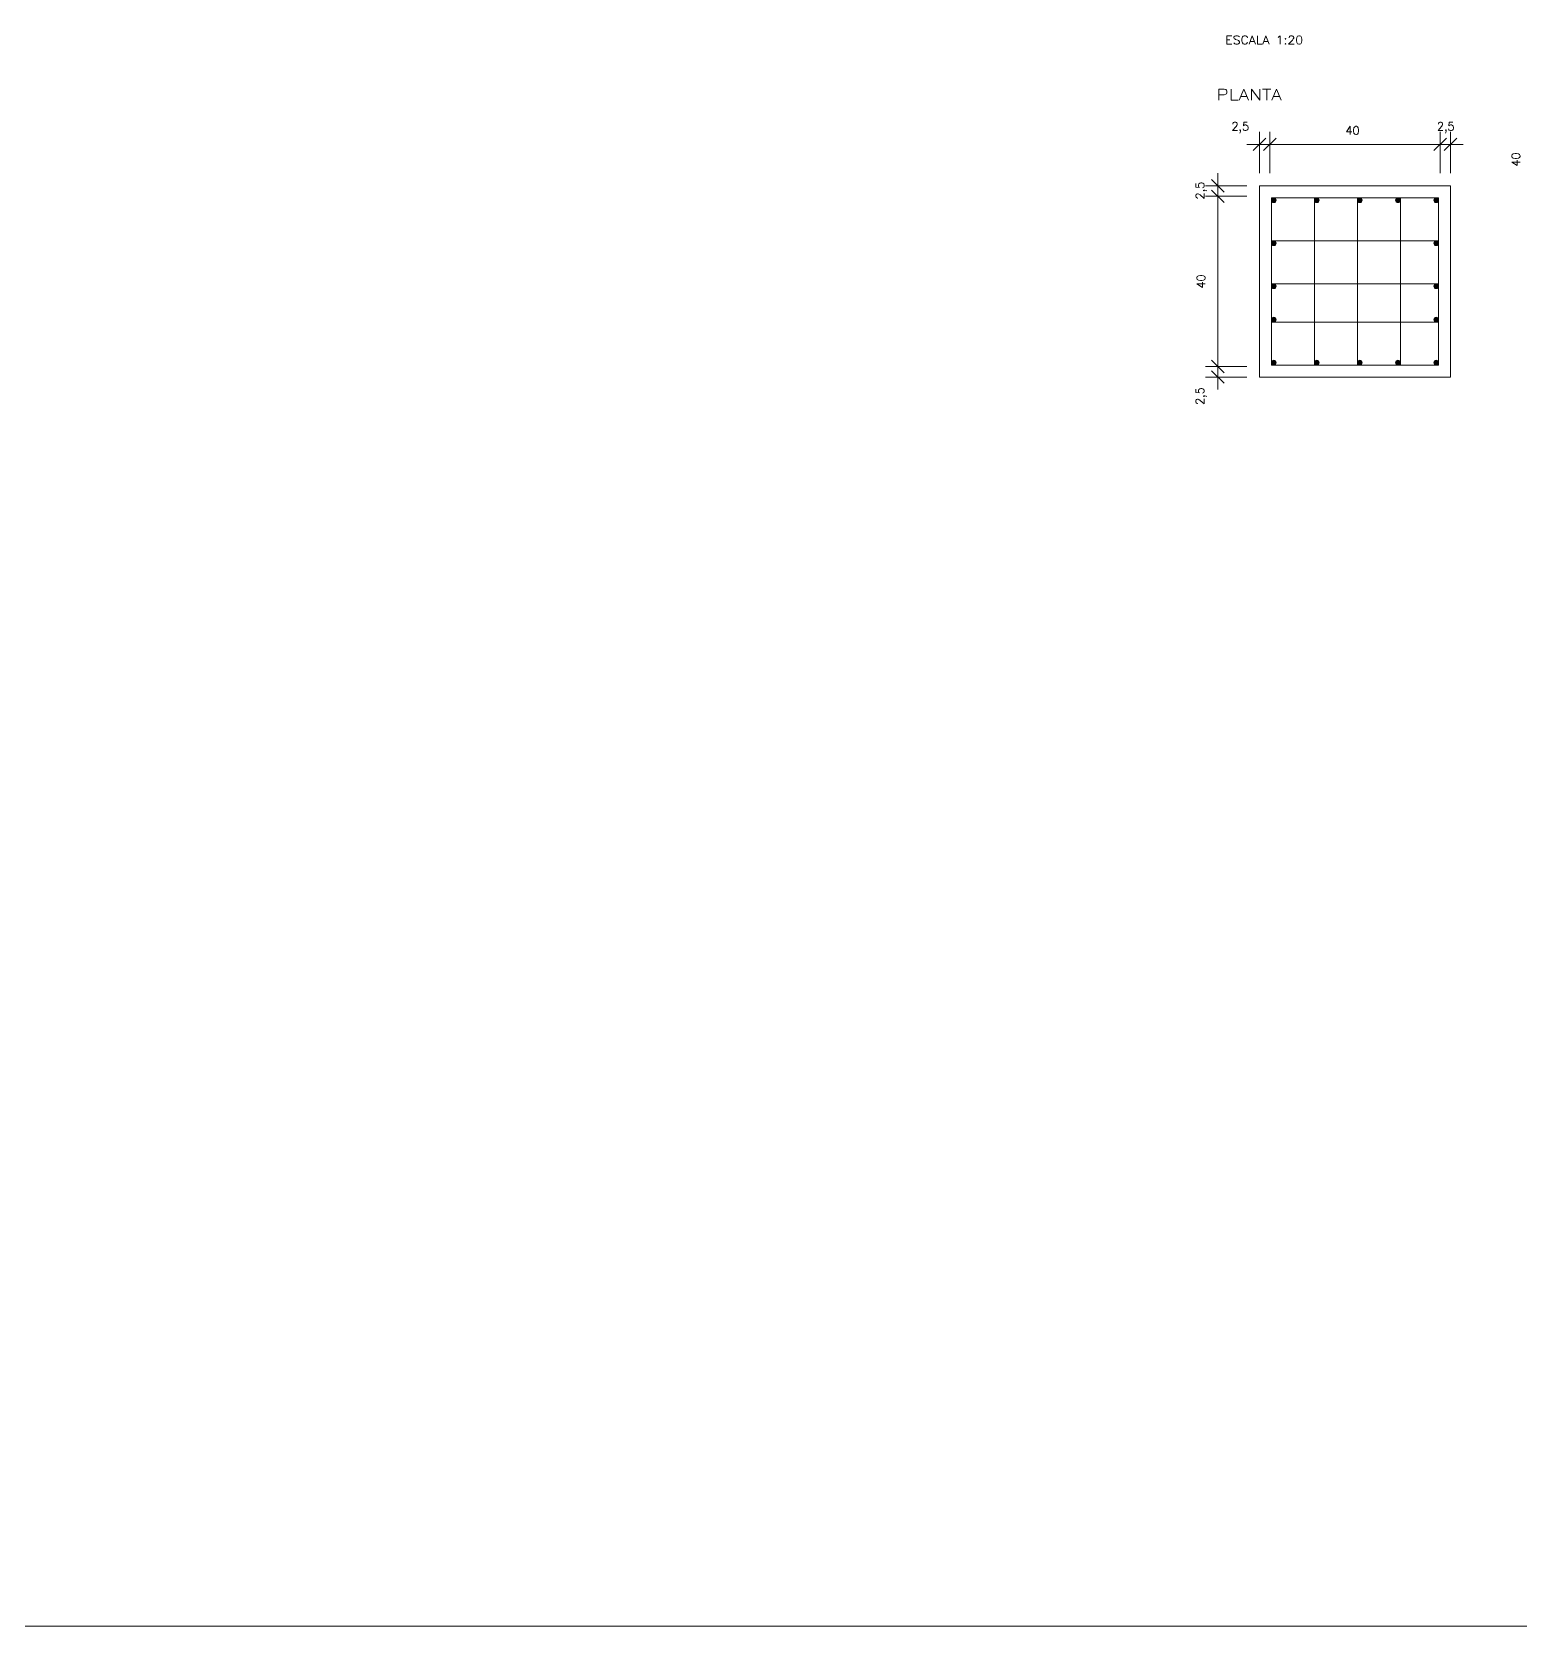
# Model space of a CAD drawing. Header units: metres. Extents: x 0 to 84, y 0 to 59.4.
# Drawn here: x 16.57 to 23.69, y 0 to 7.63 of the extents above; entities that cross this region are included whole.
import ezdxf
from ezdxf.enums import TextEntityAlignment as Align

# ---------------------------------------------------------------- set-up
doc = ezdxf.new("R2010")
doc.units = ezdxf.units.M
doc.layers.get('0').update_dxf_attribs({"lineweight": 0})
for name, color, linetype, lineweight in [('COTA', 1, 'Continuous', 0), ('FERRO', 172, 'Continuous', 0), ('FINAHATCH', 2, 'Continuous', 0), ('MEDIAFINA', 3, 'Continuous', 0), ('QUAD_BORDA', 1, 'Continuous', 20), ('QUAD_LIMITES', 2, 'Continuous', 0), ('TEXTOFINO', 7, 'Continuous', 0), ('TEXTOMEDIO', 4, 'Continuous', 0)]:
    doc.layers.add(name, color=color, linetype=linetype, lineweight=lineweight)
doc.styles.add('CYPETXT', font='', dxfattribs={"height": 0.2})
doc.styles.get('CYPETXT').set_extended_font_data('romans')

msp = doc.modelspace()

# ---------------------------------------------------------------- hatches: boundary and pattern name
at = {"layer": 'FERRO'}
for points in [[(22.52553, 6.82009), (22.52549, 6.82109), (22.52536, 6.82208), (22.52515, 6.82305), (22.52485, 6.824), (22.52446, 6.82492), (22.524, 6.82581), (22.52347, 6.82665), (22.52286, 6.82744), (22.52219, 6.82818), (22.52145, 6.82885), (22.52066, 6.82946), (22.51982, 6.82999), (22.51894, 6.83045), (22.51802, 6.83083), (22.51706, 6.83113), (22.51609, 6.83135), (22.5151, 6.83148), (22.51411, 6.83152), (22.51311, 6.83148), (22.51212, 6.83135), (22.51115, 6.83113), (22.5102, 6.83083), (22.50928, 6.83045), (22.50839, 6.82999), (22.50755, 6.82946), (22.50676, 6.82885), (22.50603, 6.82818), (22.50535, 6.82744), (22.50474, 6.82665), (22.50421, 6.82581), (22.50375, 6.82492), (22.50337, 6.824), (22.50307, 6.82305), (22.50285, 6.82208), (22.50272, 6.82109), (22.50268, 6.82009), (22.50272, 6.8191), (22.50285, 6.81811), (22.50307, 6.81714), (22.50337, 6.81619), (22.50375, 6.81526), (22.50421, 6.81438), (22.50474, 6.81354), (22.50535, 6.81275), (22.50603, 6.81201), (22.50676, 6.81134), (22.50755, 6.81073), (22.50839, 6.8102), (22.50928, 6.80974), (22.5102, 6.80935), (22.51115, 6.80905), (22.51212, 6.80884), (22.51311, 6.80871), (22.51411, 6.80867), (22.5151, 6.80871), (22.51609, 6.80884), (22.51706, 6.80905), (22.51802, 6.80935), (22.51894, 6.80974), (22.51982, 6.8102), (22.52066, 6.81073), (22.52145, 6.81134), (22.52219, 6.81201), (22.52286, 6.81275), (22.52347, 6.81354), (22.524, 6.81438), (22.52446, 6.81526), (22.52485, 6.81619), (22.52515, 6.81714), (22.52536, 6.81811), (22.52549, 6.8191)], [(22.73125, 6.82009), (22.73121, 6.82109), (22.73108, 6.82208), (22.73086, 6.82305), (22.73056, 6.824), (22.73018, 6.82492), (22.72972, 6.82581), (22.72918, 6.82665), (22.72858, 6.82744), (22.7279, 6.82818), (22.72717, 6.82885), (22.72638, 6.82946), (22.72553, 6.82999), (22.72465, 6.83045), (22.72373, 6.83083), (22.72278, 6.83113), (22.72181, 6.83135), (22.72082, 6.83148), (22.71982, 6.83152), (22.71882, 6.83148), (22.71784, 6.83135), (22.71686, 6.83113), (22.71591, 6.83083), (22.71499, 6.83045), (22.71411, 6.82999), (22.71327, 6.82946), (22.71247, 6.82885), (22.71174, 6.82818), (22.71107, 6.82744), (22.71046, 6.82665), (22.70992, 6.82581), (22.70946, 6.82492), (22.70908, 6.824), (22.70878, 6.82305), (22.70857, 6.82208), (22.70844, 6.82109), (22.70839, 6.82009), (22.70844, 6.8191), (22.70857, 6.81811), (22.70878, 6.81714), (22.70908, 6.81619), (22.70946, 6.81526), (22.70992, 6.81438), (22.71046, 6.81354), (22.71107, 6.81275), (22.71174, 6.81201), (22.71247, 6.81134), (22.71327, 6.81073), (22.71411, 6.8102), (22.71499, 6.80974), (22.71591, 6.80935), (22.71686, 6.80905), (22.71784, 6.80884), (22.71882, 6.80871), (22.71982, 6.80867), (22.72082, 6.80871), (22.72181, 6.80884), (22.72278, 6.80905), (22.72373, 6.80935), (22.72465, 6.80974), (22.72553, 6.8102), (22.72638, 6.81073), (22.72717, 6.81134), (22.7279, 6.81201), (22.72858, 6.81275), (22.72918, 6.81354), (22.72972, 6.81438), (22.73018, 6.81526), (22.73056, 6.81619), (22.73086, 6.81714), (22.73108, 6.81811), (22.73121, 6.8191)], [(22.93696, 6.82009), (22.93692, 6.82109), (22.93679, 6.82208), (22.93657, 6.82305), (22.93627, 6.824), (22.93589, 6.82492), (22.93543, 6.82581), (22.9349, 6.82665), (22.93429, 6.82744), (22.93362, 6.82818), (22.93288, 6.82885), (22.93209, 6.82946), (22.93125, 6.82999), (22.93036, 6.83045), (22.92944, 6.83083), (22.92849, 6.83113), (22.92752, 6.83135), (22.92653, 6.83148), (22.92553, 6.83152), (22.92454, 6.83148), (22.92355, 6.83135), (22.92258, 6.83113), (22.92163, 6.83083), (22.9207, 6.83045), (22.91982, 6.82999), (22.91898, 6.82946), (22.91819, 6.82885), (22.91745, 6.82818), (22.91678, 6.82744), (22.91617, 6.82665), (22.91564, 6.82581), (22.91518, 6.82492), (22.9148, 6.824), (22.9145, 6.82305), (22.91428, 6.82208), (22.91415, 6.82109), (22.91411, 6.82009), (22.91415, 6.8191), (22.91428, 6.81811), (22.9145, 6.81714), (22.9148, 6.81619), (22.91518, 6.81526), (22.91564, 6.81438), (22.91617, 6.81354), (22.91678, 6.81275), (22.91745, 6.81201), (22.91819, 6.81134), (22.91898, 6.81073), (22.91982, 6.8102), (22.9207, 6.80974), (22.92163, 6.80935), (22.92258, 6.80905), (22.92355, 6.80884), (22.92454, 6.80871), (22.92553, 6.80867), (22.92653, 6.80871), (22.92752, 6.80884), (22.92849, 6.80905), (22.92944, 6.80935), (22.93036, 6.80974), (22.93125, 6.8102), (22.93209, 6.81073), (22.93288, 6.81134), (22.93362, 6.81201), (22.93429, 6.81275), (22.9349, 6.81354), (22.93543, 6.81438), (22.93589, 6.81526), (22.93627, 6.81619), (22.93657, 6.81714), (22.93679, 6.81811), (22.93692, 6.8191)], [(23.11982, 6.82009), (23.11978, 6.82109), (23.11965, 6.82208), (23.11943, 6.82305), (23.11913, 6.824), (23.11875, 6.82492), (23.11829, 6.82581), (23.11775, 6.82665), (23.11715, 6.82744), (23.11647, 6.82818), (23.11574, 6.82885), (23.11495, 6.82946), (23.11411, 6.82999), (23.11322, 6.83045), (23.1123, 6.83083), (23.11135, 6.83113), (23.11038, 6.83135), (23.10939, 6.83148), (23.10839, 6.83152), (23.1074, 6.83148), (23.10641, 6.83135), (23.10543, 6.83113), (23.10448, 6.83083), (23.10356, 6.83045), (23.10268, 6.82999), (23.10184, 6.82946), (23.10105, 6.82885), (23.10031, 6.82818), (23.09964, 6.82744), (23.09903, 6.82665), (23.09849, 6.82581), (23.09803, 6.82492), (23.09765, 6.824), (23.09735, 6.82305), (23.09714, 6.82208), (23.09701, 6.82109), (23.09696, 6.82009), (23.09701, 6.8191), (23.09714, 6.81811), (23.09735, 6.81714), (23.09765, 6.81619), (23.09803, 6.81526), (23.09849, 6.81438), (23.09903, 6.81354), (23.09964, 6.81275), (23.10031, 6.81201), (23.10105, 6.81134), (23.10184, 6.81073), (23.10268, 6.8102), (23.10356, 6.80974), (23.10448, 6.80935), (23.10543, 6.80905), (23.10641, 6.80884), (23.1074, 6.80871), (23.10839, 6.80867), (23.10939, 6.80871), (23.11038, 6.80884), (23.11135, 6.80905), (23.1123, 6.80935), (23.11322, 6.80974), (23.11411, 6.8102), (23.11495, 6.81073), (23.11574, 6.81134), (23.11647, 6.81201), (23.11715, 6.81275), (23.11775, 6.81354), (23.11829, 6.81438), (23.11875, 6.81526), (23.11913, 6.81619), (23.11943, 6.81714), (23.11965, 6.81811), (23.11978, 6.8191)], [(23.30268, 6.82009), (23.30263, 6.82109), (23.3025, 6.82208), (23.30229, 6.82305), (23.30199, 6.824), (23.30161, 6.82492), (23.30115, 6.82581), (23.30061, 6.82665), (23.3, 6.82744), (23.29933, 6.82818), (23.2986, 6.82885), (23.2978, 6.82946), (23.29696, 6.82999), (23.29608, 6.83045), (23.29516, 6.83083), (23.29421, 6.83113), (23.29323, 6.83135), (23.29225, 6.83148), (23.29125, 6.83152), (23.29025, 6.83148), (23.28926, 6.83135), (23.28829, 6.83113), (23.28734, 6.83083), (23.28642, 6.83045), (23.28553, 6.82999), (23.28469, 6.82946), (23.2839, 6.82885), (23.28317, 6.82818), (23.28249, 6.82744), (23.28189, 6.82665), (23.28135, 6.82581), (23.28089, 6.82492), (23.28051, 6.824), (23.28021, 6.82305), (23.27999, 6.82208), (23.27986, 6.82109), (23.27982, 6.82009), (23.27986, 6.8191), (23.27999, 6.81811), (23.28021, 6.81714), (23.28051, 6.81619), (23.28089, 6.81526), (23.28135, 6.81438), (23.28189, 6.81354), (23.28249, 6.81275), (23.28317, 6.81201), (23.2839, 6.81134), (23.28469, 6.81073), (23.28553, 6.8102), (23.28642, 6.80974), (23.28734, 6.80935), (23.28829, 6.80905), (23.28926, 6.80884), (23.29025, 6.80871), (23.29125, 6.80867), (23.29225, 6.80871), (23.29323, 6.80884), (23.29421, 6.80905), (23.29516, 6.80935), (23.29608, 6.80974), (23.29696, 6.8102), (23.2978, 6.81073), (23.2986, 6.81134), (23.29933, 6.81201), (23.3, 6.81275), (23.30061, 6.81354), (23.30115, 6.81438), (23.30161, 6.81526), (23.30199, 6.81619), (23.30229, 6.81714), (23.3025, 6.81811), (23.30263, 6.8191)], [(22.52553, 6.61438), (22.52549, 6.61538), (22.52536, 6.61636), (22.52515, 6.61734), (22.52485, 6.61829), (22.52446, 6.61921), (22.524, 6.62009), (22.52347, 6.62093), (22.52286, 6.62173), (22.52219, 6.62246), (22.52145, 6.62313), (22.52066, 6.62374), (22.51982, 6.62428), (22.51894, 6.62474), (22.51802, 6.62512), (22.51706, 6.62542), (22.51609, 6.62563), (22.5151, 6.62576), (22.51411, 6.62581), (22.51311, 6.62576), (22.51212, 6.62563), (22.51115, 6.62542), (22.5102, 6.62512), (22.50928, 6.62474), (22.50839, 6.62428), (22.50755, 6.62374), (22.50676, 6.62313), (22.50603, 6.62246), (22.50535, 6.62173), (22.50474, 6.62093), (22.50421, 6.62009), (22.50375, 6.61921), (22.50337, 6.61829), (22.50307, 6.61734), (22.50285, 6.61636), (22.50272, 6.61538), (22.50268, 6.61438), (22.50272, 6.61338), (22.50285, 6.6124), (22.50307, 6.61142), (22.50337, 6.61047), (22.50375, 6.60955), (22.50421, 6.60867), (22.50474, 6.60782), (22.50535, 6.60703), (22.50603, 6.6063), (22.50676, 6.60562), (22.50755, 6.60502), (22.50839, 6.60448), (22.50928, 6.60402), (22.5102, 6.60364), (22.51115, 6.60334), (22.51212, 6.60312), (22.51311, 6.60299), (22.51411, 6.60295), (22.5151, 6.60299), (22.51609, 6.60312), (22.51706, 6.60334), (22.51802, 6.60364), (22.51894, 6.60402), (22.51982, 6.60448), (22.52066, 6.60502), (22.52145, 6.60562), (22.52219, 6.6063), (22.52286, 6.60703), (22.52347, 6.60782), (22.524, 6.60867), (22.52446, 6.60955), (22.52485, 6.61047), (22.52515, 6.61142), (22.52536, 6.6124), (22.52549, 6.61338)], [(23.30268, 6.61438), (23.30263, 6.61538), (23.3025, 6.61636), (23.30229, 6.61734), (23.30199, 6.61829), (23.30161, 6.61921), (23.30115, 6.62009), (23.30061, 6.62093), (23.3, 6.62173), (23.29933, 6.62246), (23.2986, 6.62313), (23.2978, 6.62374), (23.29696, 6.62428), (23.29608, 6.62474), (23.29516, 6.62512), (23.29421, 6.62542), (23.29323, 6.62563), (23.29225, 6.62576), (23.29125, 6.62581), (23.29025, 6.62576), (23.28926, 6.62563), (23.28829, 6.62542), (23.28734, 6.62512), (23.28642, 6.62474), (23.28553, 6.62428), (23.28469, 6.62374), (23.2839, 6.62313), (23.28317, 6.62246), (23.28249, 6.62173), (23.28189, 6.62093), (23.28135, 6.62009), (23.28089, 6.61921), (23.28051, 6.61829), (23.28021, 6.61734), (23.27999, 6.61636), (23.27986, 6.61538), (23.27982, 6.61438), (23.27986, 6.61338), (23.27999, 6.6124), (23.28021, 6.61142), (23.28051, 6.61047), (23.28089, 6.60955), (23.28135, 6.60867), (23.28189, 6.60782), (23.28249, 6.60703), (23.28317, 6.6063), (23.2839, 6.60562), (23.28469, 6.60502), (23.28553, 6.60448), (23.28642, 6.60402), (23.28734, 6.60364), (23.28829, 6.60334), (23.28926, 6.60312), (23.29025, 6.60299), (23.29125, 6.60295), (23.29225, 6.60299), (23.29323, 6.60312), (23.29421, 6.60334), (23.29516, 6.60364), (23.29608, 6.60402), (23.29696, 6.60448), (23.2978, 6.60502), (23.2986, 6.60562), (23.29933, 6.6063), (23.3, 6.60703), (23.30061, 6.60782), (23.30115, 6.60867), (23.30161, 6.60955), (23.30199, 6.61047), (23.30229, 6.61142), (23.3025, 6.6124), (23.30263, 6.61338)], [(22.52553, 6.40867), (22.52549, 6.40966), (22.52536, 6.41065), (22.52515, 6.41162), (22.52485, 6.41257), (22.52446, 6.4135), (22.524, 6.41438), (22.52347, 6.41522), (22.52286, 6.41601), (22.52219, 6.41675), (22.52145, 6.41742), (22.52066, 6.41803), (22.51982, 6.41856), (22.51894, 6.41902), (22.51802, 6.4194), (22.51706, 6.4197), (22.51609, 6.41992), (22.5151, 6.42005), (22.51411, 6.42009), (22.51311, 6.42005), (22.51212, 6.41992), (22.51115, 6.4197), (22.5102, 6.4194), (22.50928, 6.41902), (22.50839, 6.41856), (22.50755, 6.41803), (22.50676, 6.41742), (22.50603, 6.41675), (22.50535, 6.41601), (22.50474, 6.41522), (22.50421, 6.41438), (22.50375, 6.4135), (22.50337, 6.41257), (22.50307, 6.41162), (22.50285, 6.41065), (22.50272, 6.40966), (22.50268, 6.40867), (22.50272, 6.40767), (22.50285, 6.40668), (22.50307, 6.40571), (22.50337, 6.40476), (22.50375, 6.40384), (22.50421, 6.40295), (22.50474, 6.40211), (22.50535, 6.40132), (22.50603, 6.40058), (22.50676, 6.39991), (22.50755, 6.3993), (22.50839, 6.39877), (22.50928, 6.39831), (22.5102, 6.39793), (22.51115, 6.39763), (22.51212, 6.39741), (22.51311, 6.39728), (22.51411, 6.39724), (22.5151, 6.39728), (22.51609, 6.39741), (22.51706, 6.39763), (22.51802, 6.39793), (22.51894, 6.39831), (22.51982, 6.39877), (22.52066, 6.3993), (22.52145, 6.39991), (22.52219, 6.40058), (22.52286, 6.40132), (22.52347, 6.40211), (22.524, 6.40295), (22.52446, 6.40384), (22.52485, 6.40476), (22.52515, 6.40571), (22.52536, 6.40668), (22.52549, 6.40767)], [(23.30268, 6.40867), (23.30263, 6.40966), (23.3025, 6.41065), (23.30229, 6.41162), (23.30199, 6.41257), (23.30161, 6.4135), (23.30115, 6.41438), (23.30061, 6.41522), (23.3, 6.41601), (23.29933, 6.41675), (23.2986, 6.41742), (23.2978, 6.41803), (23.29696, 6.41856), (23.29608, 6.41902), (23.29516, 6.4194), (23.29421, 6.4197), (23.29323, 6.41992), (23.29225, 6.42005), (23.29125, 6.42009), (23.29025, 6.42005), (23.28926, 6.41992), (23.28829, 6.4197), (23.28734, 6.4194), (23.28642, 6.41902), (23.28553, 6.41856), (23.28469, 6.41803), (23.2839, 6.41742), (23.28317, 6.41675), (23.28249, 6.41601), (23.28189, 6.41522), (23.28135, 6.41438), (23.28089, 6.4135), (23.28051, 6.41257), (23.28021, 6.41162), (23.27999, 6.41065), (23.27986, 6.40966), (23.27982, 6.40867), (23.27986, 6.40767), (23.27999, 6.40668), (23.28021, 6.40571), (23.28051, 6.40476), (23.28089, 6.40384), (23.28135, 6.40295), (23.28189, 6.40211), (23.28249, 6.40132), (23.28317, 6.40058), (23.2839, 6.39991), (23.28469, 6.3993), (23.28553, 6.39877), (23.28642, 6.39831), (23.28734, 6.39793), (23.28829, 6.39763), (23.28926, 6.39741), (23.29025, 6.39728), (23.29125, 6.39724), (23.29225, 6.39728), (23.29323, 6.39741), (23.29421, 6.39763), (23.29516, 6.39793), (23.29608, 6.39831), (23.29696, 6.39877), (23.2978, 6.3993), (23.2986, 6.39991), (23.29933, 6.40058), (23.3, 6.40132), (23.30061, 6.40211), (23.30115, 6.40295), (23.30161, 6.40384), (23.30199, 6.40476), (23.30229, 6.40571), (23.3025, 6.40668), (23.30263, 6.40767)], [(22.52553, 6.24867), (22.52549, 6.24966), (22.52536, 6.25065), (22.52515, 6.25162), (22.52485, 6.25257), (22.52446, 6.2535), (22.524, 6.25438), (22.52347, 6.25522), (22.52286, 6.25601), (22.52219, 6.25675), (22.52145, 6.25742), (22.52066, 6.25803), (22.51982, 6.25856), (22.51894, 6.25902), (22.51802, 6.2594), (22.51706, 6.2597), (22.51609, 6.25992), (22.5151, 6.26005), (22.51411, 6.26009), (22.51311, 6.26005), (22.51212, 6.25992), (22.51115, 6.2597), (22.5102, 6.2594), (22.50928, 6.25902), (22.50839, 6.25856), (22.50755, 6.25803), (22.50676, 6.25742), (22.50603, 6.25675), (22.50535, 6.25601), (22.50474, 6.25522), (22.50421, 6.25438), (22.50375, 6.2535), (22.50337, 6.25257), (22.50307, 6.25162), (22.50285, 6.25065), (22.50272, 6.24966), (22.50268, 6.24867), (22.50272, 6.24767), (22.50285, 6.24668), (22.50307, 6.24571), (22.50337, 6.24476), (22.50375, 6.24384), (22.50421, 6.24295), (22.50474, 6.24211), (22.50535, 6.24132), (22.50603, 6.24058), (22.50676, 6.23991), (22.50755, 6.2393), (22.50839, 6.23877), (22.50928, 6.23831), (22.5102, 6.23793), (22.51115, 6.23763), (22.51212, 6.23741), (22.51311, 6.23728), (22.51411, 6.23724), (22.5151, 6.23728), (22.51609, 6.23741), (22.51706, 6.23763), (22.51802, 6.23793), (22.51894, 6.23831), (22.51982, 6.23877), (22.52066, 6.2393), (22.52145, 6.23991), (22.52219, 6.24058), (22.52286, 6.24132), (22.52347, 6.24211), (22.524, 6.24295), (22.52446, 6.24384), (22.52485, 6.24476), (22.52515, 6.24571), (22.52536, 6.24668), (22.52549, 6.24767)], [(23.30268, 6.24867), (23.30263, 6.24966), (23.3025, 6.25065), (23.30229, 6.25162), (23.30199, 6.25257), (23.30161, 6.2535), (23.30115, 6.25438), (23.30061, 6.25522), (23.3, 6.25601), (23.29933, 6.25675), (23.2986, 6.25742), (23.2978, 6.25803), (23.29696, 6.25856), (23.29608, 6.25902), (23.29516, 6.2594), (23.29421, 6.2597), (23.29323, 6.25992), (23.29225, 6.26005), (23.29125, 6.26009), (23.29025, 6.26005), (23.28926, 6.25992), (23.28829, 6.2597), (23.28734, 6.2594), (23.28642, 6.25902), (23.28553, 6.25856), (23.28469, 6.25803), (23.2839, 6.25742), (23.28317, 6.25675), (23.28249, 6.25601), (23.28189, 6.25522), (23.28135, 6.25438), (23.28089, 6.2535), (23.28051, 6.25257), (23.28021, 6.25162), (23.27999, 6.25065), (23.27986, 6.24966), (23.27982, 6.24867), (23.27986, 6.24767), (23.27999, 6.24668), (23.28021, 6.24571), (23.28051, 6.24476), (23.28089, 6.24384), (23.28135, 6.24295), (23.28189, 6.24211), (23.28249, 6.24132), (23.28317, 6.24058), (23.2839, 6.23991), (23.28469, 6.2393), (23.28553, 6.23877), (23.28642, 6.23831), (23.28734, 6.23793), (23.28829, 6.23763), (23.28926, 6.23741), (23.29025, 6.23728), (23.29125, 6.23724), (23.29225, 6.23728), (23.29323, 6.23741), (23.29421, 6.23763), (23.29516, 6.23793), (23.29608, 6.23831), (23.29696, 6.23877), (23.2978, 6.2393), (23.2986, 6.23991), (23.29933, 6.24058), (23.3, 6.24132), (23.30061, 6.24211), (23.30115, 6.24295), (23.30161, 6.24384), (23.30199, 6.24476), (23.30229, 6.24571), (23.3025, 6.24668), (23.30263, 6.24767)], [(22.52553, 6.04295), (22.52549, 6.04395), (22.52536, 6.04494), (22.52515, 6.04591), (22.52485, 6.04686), (22.52446, 6.04778), (22.524, 6.04867), (22.52347, 6.04951), (22.52286, 6.0503), (22.52219, 6.05103), (22.52145, 6.05171), (22.52066, 6.05231), (22.51982, 6.05285), (22.51894, 6.05331), (22.51802, 6.05369), (22.51706, 6.05399), (22.51609, 6.05421), (22.5151, 6.05434), (22.51411, 6.05438), (22.51311, 6.05434), (22.51212, 6.05421), (22.51115, 6.05399), (22.5102, 6.05369), (22.50928, 6.05331), (22.50839, 6.05285), (22.50755, 6.05231), (22.50676, 6.05171), (22.50603, 6.05103), (22.50535, 6.0503), (22.50474, 6.04951), (22.50421, 6.04867), (22.50375, 6.04778), (22.50337, 6.04686), (22.50307, 6.04591), (22.50285, 6.04494), (22.50272, 6.04395), (22.50268, 6.04295), (22.50272, 6.04195), (22.50285, 6.04097), (22.50307, 6.03999), (22.50337, 6.03904), (22.50375, 6.03812), (22.50421, 6.03724), (22.50474, 6.0364), (22.50535, 6.0356), (22.50603, 6.03487), (22.50676, 6.0342), (22.50755, 6.03359), (22.50839, 6.03305), (22.50928, 6.03259), (22.5102, 6.03221), (22.51115, 6.03191), (22.51212, 6.0317), (22.51311, 6.03157), (22.51411, 6.03152), (22.5151, 6.03157), (22.51609, 6.0317), (22.51706, 6.03191), (22.51802, 6.03221), (22.51894, 6.03259), (22.51982, 6.03305), (22.52066, 6.03359), (22.52145, 6.0342), (22.52219, 6.03487), (22.52286, 6.0356), (22.52347, 6.0364), (22.524, 6.03724), (22.52446, 6.03812), (22.52485, 6.03904), (22.52515, 6.03999), (22.52536, 6.04097), (22.52549, 6.04195)], [(22.73125, 6.04295), (22.73121, 6.04395), (22.73108, 6.04494), (22.73086, 6.04591), (22.73056, 6.04686), (22.73018, 6.04778), (22.72972, 6.04867), (22.72918, 6.04951), (22.72858, 6.0503), (22.7279, 6.05103), (22.72717, 6.05171), (22.72638, 6.05231), (22.72553, 6.05285), (22.72465, 6.05331), (22.72373, 6.05369), (22.72278, 6.05399), (22.72181, 6.05421), (22.72082, 6.05434), (22.71982, 6.05438), (22.71882, 6.05434), (22.71784, 6.05421), (22.71686, 6.05399), (22.71591, 6.05369), (22.71499, 6.05331), (22.71411, 6.05285), (22.71327, 6.05231), (22.71247, 6.05171), (22.71174, 6.05103), (22.71107, 6.0503), (22.71046, 6.04951), (22.70992, 6.04867), (22.70946, 6.04778), (22.70908, 6.04686), (22.70878, 6.04591), (22.70857, 6.04494), (22.70844, 6.04395), (22.70839, 6.04295), (22.70844, 6.04195), (22.70857, 6.04097), (22.70878, 6.03999), (22.70908, 6.03904), (22.70946, 6.03812), (22.70992, 6.03724), (22.71046, 6.0364), (22.71107, 6.0356), (22.71174, 6.03487), (22.71247, 6.0342), (22.71327, 6.03359), (22.71411, 6.03305), (22.71499, 6.03259), (22.71591, 6.03221), (22.71686, 6.03191), (22.71784, 6.0317), (22.71882, 6.03157), (22.71982, 6.03152), (22.72082, 6.03157), (22.72181, 6.0317), (22.72278, 6.03191), (22.72373, 6.03221), (22.72465, 6.03259), (22.72553, 6.03305), (22.72638, 6.03359), (22.72717, 6.0342), (22.7279, 6.03487), (22.72858, 6.0356), (22.72918, 6.0364), (22.72972, 6.03724), (22.73018, 6.03812), (22.73056, 6.03904), (22.73086, 6.03999), (22.73108, 6.04097), (22.73121, 6.04195)], [(22.93696, 6.04295), (22.93692, 6.04395), (22.93679, 6.04494), (22.93657, 6.04591), (22.93627, 6.04686), (22.93589, 6.04778), (22.93543, 6.04867), (22.9349, 6.04951), (22.93429, 6.0503), (22.93362, 6.05103), (22.93288, 6.05171), (22.93209, 6.05231), (22.93125, 6.05285), (22.93036, 6.05331), (22.92944, 6.05369), (22.92849, 6.05399), (22.92752, 6.05421), (22.92653, 6.05434), (22.92553, 6.05438), (22.92454, 6.05434), (22.92355, 6.05421), (22.92258, 6.05399), (22.92163, 6.05369), (22.9207, 6.05331), (22.91982, 6.05285), (22.91898, 6.05231), (22.91819, 6.05171), (22.91745, 6.05103), (22.91678, 6.0503), (22.91617, 6.04951), (22.91564, 6.04867), (22.91518, 6.04778), (22.9148, 6.04686), (22.9145, 6.04591), (22.91428, 6.04494), (22.91415, 6.04395), (22.91411, 6.04295), (22.91415, 6.04195), (22.91428, 6.04097), (22.9145, 6.03999), (22.9148, 6.03904), (22.91518, 6.03812), (22.91564, 6.03724), (22.91617, 6.0364), (22.91678, 6.0356), (22.91745, 6.03487), (22.91819, 6.0342), (22.91898, 6.03359), (22.91982, 6.03305), (22.9207, 6.03259), (22.92163, 6.03221), (22.92258, 6.03191), (22.92355, 6.0317), (22.92454, 6.03157), (22.92553, 6.03152), (22.92653, 6.03157), (22.92752, 6.0317), (22.92849, 6.03191), (22.92944, 6.03221), (22.93036, 6.03259), (22.93125, 6.03305), (22.93209, 6.03359), (22.93288, 6.0342), (22.93362, 6.03487), (22.93429, 6.0356), (22.9349, 6.0364), (22.93543, 6.03724), (22.93589, 6.03812), (22.93627, 6.03904), (22.93657, 6.03999), (22.93679, 6.04097), (22.93692, 6.04195)], [(23.11982, 6.04295), (23.11978, 6.04395), (23.11965, 6.04494), (23.11943, 6.04591), (23.11913, 6.04686), (23.11875, 6.04778), (23.11829, 6.04867), (23.11775, 6.04951), (23.11715, 6.0503), (23.11647, 6.05103), (23.11574, 6.05171), (23.11495, 6.05231), (23.11411, 6.05285), (23.11322, 6.05331), (23.1123, 6.05369), (23.11135, 6.05399), (23.11038, 6.05421), (23.10939, 6.05434), (23.10839, 6.05438), (23.1074, 6.05434), (23.10641, 6.05421), (23.10543, 6.05399), (23.10448, 6.05369), (23.10356, 6.05331), (23.10268, 6.05285), (23.10184, 6.05231), (23.10105, 6.05171), (23.10031, 6.05103), (23.09964, 6.0503), (23.09903, 6.04951), (23.09849, 6.04867), (23.09803, 6.04778), (23.09765, 6.04686), (23.09735, 6.04591), (23.09714, 6.04494), (23.09701, 6.04395), (23.09696, 6.04295), (23.09701, 6.04195), (23.09714, 6.04097), (23.09735, 6.03999), (23.09765, 6.03904), (23.09803, 6.03812), (23.09849, 6.03724), (23.09903, 6.0364), (23.09964, 6.0356), (23.10031, 6.03487), (23.10105, 6.0342), (23.10184, 6.03359), (23.10268, 6.03305), (23.10356, 6.03259), (23.10448, 6.03221), (23.10543, 6.03191), (23.10641, 6.0317), (23.1074, 6.03157), (23.10839, 6.03152), (23.10939, 6.03157), (23.11038, 6.0317), (23.11135, 6.03191), (23.1123, 6.03221), (23.11322, 6.03259), (23.11411, 6.03305), (23.11495, 6.03359), (23.11574, 6.0342), (23.11647, 6.03487), (23.11715, 6.0356), (23.11775, 6.0364), (23.11829, 6.03724), (23.11875, 6.03812), (23.11913, 6.03904), (23.11943, 6.03999), (23.11965, 6.04097), (23.11978, 6.04195)], [(23.30268, 6.04295), (23.30263, 6.04395), (23.3025, 6.04494), (23.30229, 6.04591), (23.30199, 6.04686), (23.30161, 6.04778), (23.30115, 6.04867), (23.30061, 6.04951), (23.3, 6.0503), (23.29933, 6.05103), (23.2986, 6.05171), (23.2978, 6.05231), (23.29696, 6.05285), (23.29608, 6.05331), (23.29516, 6.05369), (23.29421, 6.05399), (23.29323, 6.05421), (23.29225, 6.05434), (23.29125, 6.05438), (23.29025, 6.05434), (23.28926, 6.05421), (23.28829, 6.05399), (23.28734, 6.05369), (23.28642, 6.05331), (23.28553, 6.05285), (23.28469, 6.05231), (23.2839, 6.05171), (23.28317, 6.05103), (23.28249, 6.0503), (23.28189, 6.04951), (23.28135, 6.04867), (23.28089, 6.04778), (23.28051, 6.04686), (23.28021, 6.04591), (23.27999, 6.04494), (23.27986, 6.04395), (23.27982, 6.04295), (23.27986, 6.04195), (23.27999, 6.04097), (23.28021, 6.03999), (23.28051, 6.03904), (23.28089, 6.03812), (23.28135, 6.03724), (23.28189, 6.0364), (23.28249, 6.0356), (23.28317, 6.03487), (23.2839, 6.0342), (23.28469, 6.03359), (23.28553, 6.03305), (23.28642, 6.03259), (23.28734, 6.03221), (23.28829, 6.03191), (23.28926, 6.0317), (23.29025, 6.03157), (23.29125, 6.03152), (23.29225, 6.03157), (23.29323, 6.0317), (23.29421, 6.03191), (23.29516, 6.03221), (23.29608, 6.03259), (23.29696, 6.03305), (23.2978, 6.03359), (23.2986, 6.0342), (23.29933, 6.03487), (23.3, 6.0356), (23.30061, 6.0364), (23.30115, 6.03724), (23.30161, 6.03812), (23.30199, 6.03904), (23.30229, 6.03999), (23.3025, 6.04097), (23.30263, 6.04195)]]:
    msp.add_hatch(color=256, dxfattribs=at).paths.add_polyline_path(points, flags=0)

# ---------------------------------------------------------------- linework, layer by layer
for p, q in [((22.5255, 7.11708), (22.4655, 7.05708)), ((23.2798, 7.05708), (23.3398, 7.11708))]:
    msp.add_line(p, q)
at = {"layer": 'COTA', "color": 1}
for p, q in [((22.41553, 7.05708), (22.47553, 7.11708)), ((22.5255, 7.11708), (22.4655, 7.05708)), ((23.2798, 7.05708), (23.3398, 7.11708)), ((23.38982, 7.11708), (23.32982, 7.05708)), ((22.21712, 6.91867), (22.27712, 6.85867)), ((22.27712, 6.80859), (22.21712, 6.86859)), ((22.21712, 6.05428), (22.27712, 5.99428)), ((22.27712, 5.94438), (22.21712, 6.00438))]:
    msp.add_line(p, q, dxfattribs=at)
at = {"layer": 'COTA'}
for p, q in [((22.44553, 6.94867), (22.44553, 7.14708)), ((22.4955, 6.94867), (22.4955, 7.14708)), ((23.3098, 6.94867), (23.3098, 7.14708)), ((23.35982, 6.94867), (23.35982, 7.14708)), ((23.41982, 7.08708), (22.38553, 7.08708)), ((22.24712, 6.94867), (22.24712, 5.91438)), ((22.38553, 6.88867), (22.18712, 6.88867)), ((22.38553, 6.83859), (22.18712, 6.83859)), ((22.38553, 6.02428), (22.18712, 6.02428)), ((22.38553, 5.97438), (22.18712, 5.97438))]:
    msp.add_line(p, q, dxfattribs=at)
at = {"layer": 'FERRO'}
for centre in [(22.51411, 6.82009), (22.71982, 6.82009), (22.92553, 6.82009), (23.10839, 6.82009), (23.29125, 6.82009), (22.51411, 6.61438), (23.29125, 6.61438), (22.51411, 6.40867), (23.29125, 6.40867), (22.51411, 6.24867), (23.29125, 6.24867), (22.51411, 6.04295), (22.71982, 6.04295), (22.92553, 6.04295), (23.10839, 6.04295), (23.29125, 6.04295)]:
    msp.add_circle(centre, 0.01143, dxfattribs=at)
at = {"layer": 'FINAHATCH'}
msp.add_lwpolyline([(22.44553, 5.97438), (22.44553, 6.88867), (23.35982, 6.88867), (23.35982, 5.97438), (22.44553, 5.97438)], close=True, dxfattribs=at)
for points in [[(23.30268, 6.68647), (23.30268, 6.83152), (22.50268, 6.83152), (22.50268, 6.62581), (23.30268, 6.62581), (23.30268, 6.42009), (22.50268, 6.42009)], [(22.50268, 6.42009), (22.50268, 6.03152), (23.30268, 6.03152), (23.30268, 6.18357)], [(23.30268, 6.21438), (23.30268, 6.23724), (22.50268, 6.23724)]]:
    msp.add_lwpolyline(points, dxfattribs=at)
at = {"layer": 'MEDIAFINA'}
for points in [[(22.51411, 6.83152), (22.50268, 6.83152), (22.50268, 6.03152), (22.51411, 6.03152)], [(22.71982, 6.03152), (22.70839, 6.03152), (22.70839, 6.83152)], [(22.92553, 6.83152), (22.91411, 6.83152), (22.91411, 6.03152)], [(23.11982, 6.03152), (23.11982, 6.83152), (23.10839, 6.83152)], [(23.29125, 6.03152), (23.30268, 6.03152), (23.30268, 6.83152), (23.29125, 6.83152)]]:
    msp.add_lwpolyline(points, dxfattribs=at)
at = {"layer": 'QUAD_BORDA'}
msp.add_lwpolyline([(0, 0), (84, 0), (84, 59.4), (0, 59.4), (0, 0)], close=True, dxfattribs=at)
at = {"layer": 'QUAD_LIMITES'}
msp.add_lwpolyline([(0, 0), (84, 0), (84, 59.4), (0, 59.4), (0, 0)], close=True, dxfattribs=at)

# ---------------------------------------------------------------- texts
at = {"layer": 'COTA', "color": 35, "style": 'CYPETXT'}
for s, width, p, p2 in [('2,5', 0.868061, (22.31211, 7.15314), (22.39611, 7.15314)), ('40', 0.872087, (22.85751, 7.13353), (22.92471, 7.13353)), ('2,5', 0.868061, (23.29496, 7.15314), (23.37896, 7.15314))]:
    msp.add_text(s, height=0.04, dxfattribs=dict(at, width=width)).set_placement(p, p2, align=Align.FIT)
for s, width, p, p2 in [('40', 0.872087, (23.69229, 6.98073), (23.69229, 7.04793)), ('2,5', 0.868061, (22.18106, 6.82381), (22.18106, 6.90781)), ('40', 0.872087, (22.18648, 6.39783), (22.18648, 6.46503)), ('2,5', 0.868061, (22.18106, 5.84095), (22.18106, 5.92495))]:
    msp.add_text(s, height=0.04, rotation=90, dxfattribs=dict(at, width=width)).set_placement(p, p2, align=Align.FIT)
at = {"layer": 'TEXTOFINO', "style": 'CYPETXT', "width": 0.931346}
msp.add_text('ESCALA 1:20', height=0.04, dxfattribs=at).set_placement((22.28238, 7.56651), (22.65438, 7.56651), align=Align.FIT)
at = {"layer": 'TEXTOMEDIO', "style": 'CYPETXT', "width": 1.094742}
msp.add_text('PLANTA', height=0.053333, dxfattribs=at).set_placement((22.2401, 7.29848), (22.5529, 7.29848), align=Align.FIT)

doc.saveas('drawing.dxf')
